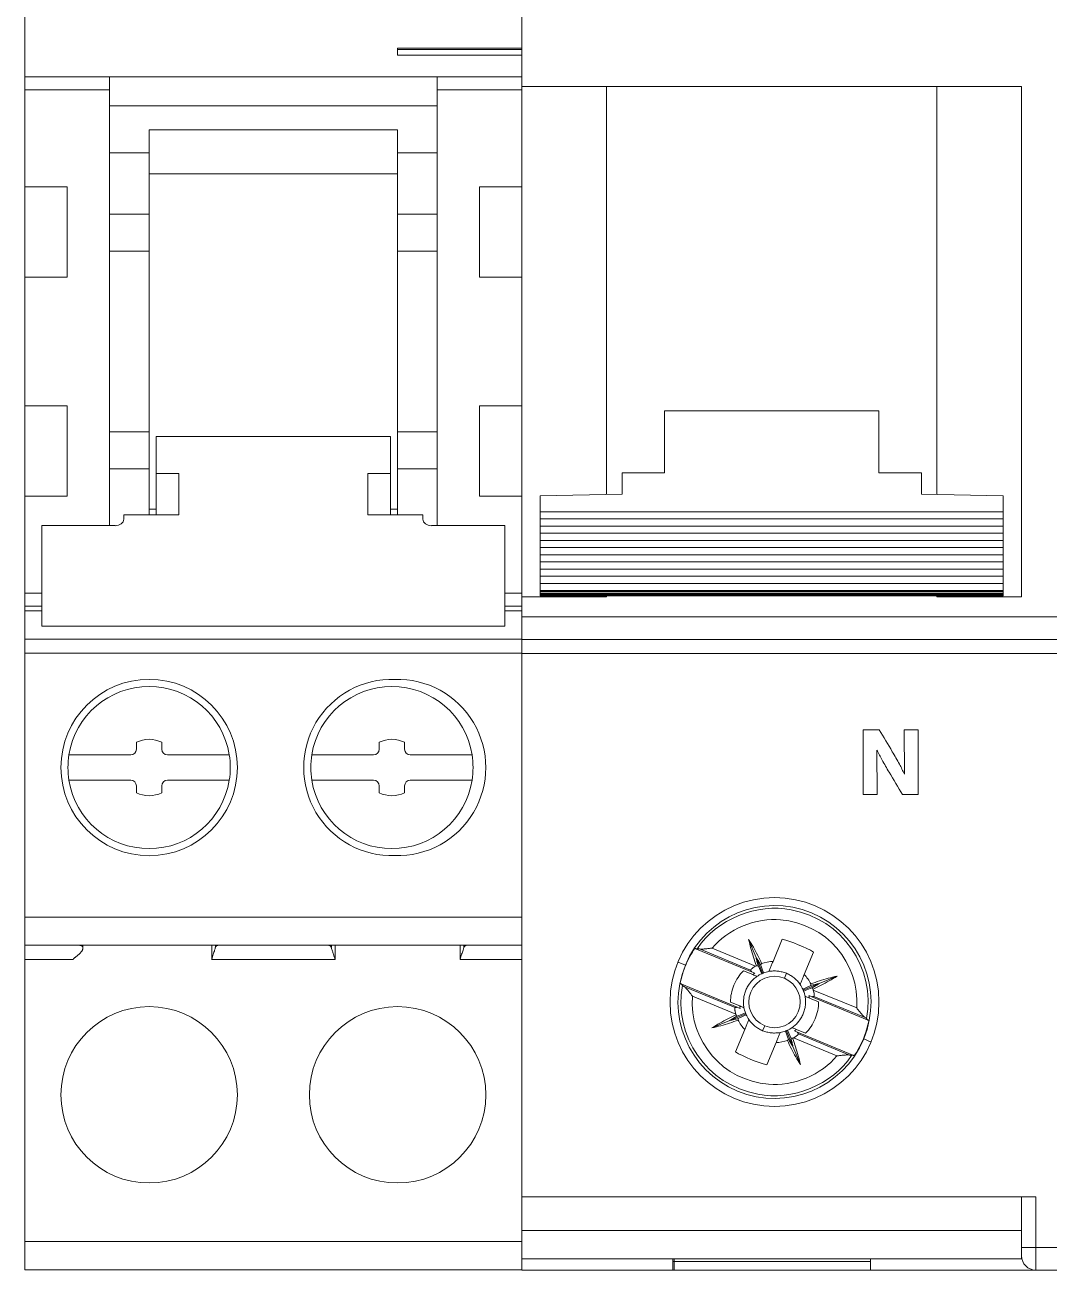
# Model space of a CAD drawing. Header units: millimetres. Extents: x 1359 to 3577, y 1333 to 3557.
# Drawn here: x 2268.15 to 2304.42, y 2722.53 to 2766.66 of the extents above; entities that cross this region are included whole.
import ezdxf

# ---------------------------------------------------------------- set-up
doc = ezdxf.new("R2010")
doc.units = ezdxf.units.MM
doc.layers.add('000-PI-Oprema', color=30, linetype='Continuous', lineweight=5)
doc.layers.add('002-PI-Kabelska kanalica', color=150, linetype='Continuous')

# ---------------------------------------------------------------- blocks, each defined once
blk = doc.blocks.new('5TE8112')
at = {"layer": '000-PI-Oprema', "color": 0, "linetype": 'ByBlock', "lineweight": 0}
for p, q in [((1289.453, 139.821), (1289.453, 115.654)), ((1307.053, 139.821), (1307.053, 116.671)), ((1302.653, 116.671), (1302.653, 116.421)), ((1307.053, 116.671), (1302.653, 116.671)), ((1302.653, 116.621), (1307.053, 116.621)), ((1307.053, 116.671), (1307.053, 116.621)), ((1307.053, 116.621), (1307.053, 116.421)), ((1302.653, 116.421), (1307.053, 116.421)), ((1307.053, 116.421), (1307.053, 115.654)), ((1289.453, 115.192), (1289.453, 115.654)), ((1289.453, 115.654), (1307.053, 115.654)), ((1307.053, 115.654), (1307.053, 115.192)), ((1289.453, 115.194), (1289.453, 111.749)), ((1292.453, 99.743), (1292.453, 115.194)), ((1304.053, 115.194), (1304.053, 99.743)), ((1307.053, 115.194), (1307.053, 111.749)), ((1293.853, 113.773), (1293.853, 112.95)), ((1302.653, 113.773), (1293.853, 113.773)), ((1302.653, 113.773), (1302.653, 112.95)), ((1293.853, 110.787), (1293.853, 112.952)), ((1302.653, 112.952), (1302.653, 110.787)), ((1302.653, 112.213), (1293.853, 112.213)), ((1289.453, 111.749), (1289.453, 108.549)), ((1289.453, 111.749), (1290.953, 111.749)), ((1290.953, 111.749), (1290.953, 108.549)), ((1305.553, 108.549), (1305.553, 111.749)), ((1305.553, 111.749), (1307.053, 111.749)), ((1307.053, 111.749), (1307.053, 108.549)), ((1292.453, 110.787), (1293.853, 110.787)), ((1293.853, 110.787), (1293.853, 109.477)), ((1302.653, 110.787), (1302.653, 109.477)), ((1302.653, 110.787), (1304.053, 110.787)), ((1293.853, 109.477), (1292.453, 109.477)), ((1293.853, 103.064), (1293.853, 109.477)), ((1304.053, 109.477), (1302.653, 109.477)), ((1302.653, 109.477), (1302.653, 103.064)), ((1290.953, 108.549), (1289.453, 108.549)), ((1289.453, 108.549), (1289.453, 103.992)), ((1307.053, 108.549), (1305.553, 108.549)), ((1307.053, 108.549), (1307.053, 103.992)), ((1289.453, 103.992), (1289.453, 100.792)), ((1290.953, 103.992), (1289.453, 103.992)), ((1290.953, 103.992), (1290.953, 100.792)), ((1305.553, 100.792), (1305.553, 103.992)), ((1305.553, 103.992), (1307.053, 103.992)), ((1307.053, 103.992), (1307.053, 100.792)), ((1292.453, 103.064), (1293.853, 103.064)), ((1293.853, 103.064), (1293.853, 101.754)), ((1294.103, 102.899), (1302.403, 102.899)), ((1294.103, 101.591), (1294.103, 102.899)), ((1302.403, 101.591), (1302.403, 102.899)), ((1302.653, 103.064), (1302.653, 101.754)), ((1302.653, 103.064), (1304.053, 103.064)), ((1293.853, 101.754), (1292.453, 101.754)), ((1293.853, 100.126), (1293.853, 101.754)), ((1294.103, 101.591), (1294.103, 100.126)), ((1294.103, 101.591), (1294.903, 101.591)), ((1294.903, 100.126), (1294.903, 101.591)), ((1301.603, 101.591), (1301.603, 100.126)), ((1302.403, 101.591), (1301.603, 101.591)), ((1302.403, 100.126), (1302.403, 101.591)), ((1302.653, 101.754), (1302.653, 100.126)), ((1304.053, 101.754), (1302.653, 101.754)), ((1290.953, 100.792), (1289.453, 100.792)), ((1289.453, 100.792), (1289.453, 97.348)), ((1307.053, 100.792), (1305.553, 100.792)), ((1307.053, 100.792), (1307.053, 97.348)), ((1293.853, 100.324), (1294.103, 100.324)), ((1302.403, 100.324), (1302.653, 100.324)), ((1290.053, 99.743), (1290.053, 98.976)), ((1290.053, 99.743), (1292.653, 99.743)), ((1292.953, 100.126), (1294.903, 100.126)), ((1292.953, 99.972), (1292.953, 100.126)), ((1301.603, 100.126), (1303.553, 100.126)), ((1303.553, 99.972), (1303.553, 100.126)), ((1303.853, 99.743), (1306.453, 99.743)), ((1306.453, 99.743), (1306.453, 98.976)), ((1290.053, 98.976), (1290.053, 98.784)), ((1306.453, 98.976), (1306.453, 98.784)), ((1290.053, 98.554), (1290.053, 98.784)), ((1290.053, 98.554), (1290.053, 98.361)), ((1306.453, 98.784), (1306.453, 98.554)), ((1306.453, 98.554), (1306.453, 98.361)), ((1290.053, 98.131), (1290.053, 98.361)), ((1290.053, 97.938), (1290.053, 98.131)), ((1306.453, 98.361), (1306.453, 98.131)), ((1306.453, 98.131), (1306.453, 97.938)), ((1290.053, 97.709), (1290.053, 97.938)), ((1290.053, 97.516), (1290.053, 97.709)), ((1306.453, 97.938), (1306.453, 97.709)), ((1306.453, 97.709), (1306.453, 97.516)), ((1289.453, 96.888), (1289.453, 97.349)), ((1290.053, 97.286), (1290.053, 97.516)), ((1290.053, 97.093), (1290.053, 97.286)), ((1290.053, 96.863), (1290.053, 97.093)), ((1306.453, 97.516), (1306.453, 97.286)), ((1306.453, 97.286), (1306.453, 97.093)), ((1306.453, 97.093), (1306.453, 96.863)), ((1307.053, 97.349), (1307.053, 96.888)), ((1290.053, 96.888), (1289.453, 96.888)), ((1289.453, 96.721), (1289.453, 96.888)), ((1289.453, 95.721), (1289.453, 96.721)), ((1290.053, 96.67), (1290.053, 96.863)), ((1290.053, 96.441), (1290.053, 96.67)), ((1306.453, 96.888), (1307.053, 96.888)), ((1306.453, 96.863), (1306.453, 96.67)), ((1306.453, 96.67), (1306.453, 96.441)), ((1307.053, 96.888), (1307.053, 96.721)), ((1307.053, 95.721), (1307.053, 96.721)), ((1290.053, 96.183), (1290.053, 96.441)), ((1306.453, 96.441), (1306.453, 96.183)), ((1290.053, 96.183), (1306.453, 96.183)), ((1289.453, 95.221), (1289.453, 95.721)), ((1289.453, 95.721), (1307.053, 95.721)), ((1307.053, 95.721), (1307.053, 95.221)), ((1289.453, 95.221), (1289.453, 85.871)), ((1289.453, 95.221), (1307.053, 95.221)), ((1307.053, 95.221), (1307.053, 85.871)), ((1293.403, 91.821), (1293.403, 92.064)), ((1294.303, 92.064), (1294.303, 91.821)), ((1302.003, 91.821), (1302.003, 92.064)), ((1302.903, 92.064), (1302.903, 91.821)), ((1291.015, 91.621), (1293.203, 91.621)), ((1294.503, 91.621), (1296.692, 91.621)), ((1299.615, 91.621), (1301.803, 91.621)), ((1303.103, 91.621), (1305.292, 91.621)), ((1293.203, 90.721), (1291.015, 90.721)), ((1293.403, 90.278), (1293.403, 90.521)), ((1294.303, 90.521), (1294.303, 90.278)), ((1296.692, 90.721), (1294.503, 90.721)), ((1301.803, 90.721), (1299.615, 90.721)), ((1302.003, 90.278), (1302.003, 90.521)), ((1302.903, 90.521), (1302.903, 90.278)), ((1305.292, 90.721), (1303.103, 90.721)), ((1289.453, 84.871), (1289.453, 85.871)), ((1307.053, 85.871), (1289.453, 85.871)), ((1307.053, 84.871), (1307.053, 85.871)), ((1289.453, 84.871), (1307.053, 84.871)), ((1289.453, 84.371), (1289.453, 84.871)), ((1291.51, 84.773), (1291.51, 84.871)), ((1307.053, 84.871), (1307.053, 84.371)), ((1289.453, 84.371), (1289.453, 74.371)), ((1291.167, 84.371), (1289.453, 84.371)), ((1291.167, 84.372), (1291.167, 84.371)), ((1296.065, 84.371), (1300.442, 84.371)), ((1304.865, 84.371), (1307.053, 84.371)), ((1307.053, 84.371), (1307.053, 74.371)), ((1307.053, 74.371), (1289.453, 74.371)), ((1289.453, 73.371), (1289.453, 74.371)), ((1307.053, 73.371), (1307.053, 74.371)), ((1289.453, 73.371), (1307.053, 73.371))]:
    blk.add_line(p, q, dxfattribs=at)
for centre in [(1293.853, 91.171), (1293.853, 79.571), (1302.653, 79.571)]:
    blk.add_circle(centre, 3.125, dxfattribs=at)
for centre, radius, start, end in [((1293.853, 91.171), 2.874, 9.0086, 170.9914), ((1302.453, 91.171), 3.125, 88.1662, 271.8338), ((1302.453, 91.171), 2.874, 9.0086, 170.9914), ((1302.653, 91.171), 3.125, 268.1662, 91.8338), ((1293.203, 91.821), 0.2, 270, 0), ((1293.853, 91.171), 1, 63.2563, 116.7437), ((1294.503, 91.821), 0.2, 180, 270), ((1301.803, 91.821), 0.2, 270, 0), ((1302.453, 91.171), 1, 63.2563, 116.7437), ((1303.103, 91.821), 0.2, 180, 270), ((1293.853, 91.171), 2.874, 170.9914, 189.0086), ((1293.853, 91.171), 2.874, 350.9914, 9.0086), ((1302.453, 91.171), 2.874, 170.9914, 189.0086), ((1302.453, 91.171), 2.874, 350.9914, 9.0086), ((1293.853, 91.171), 2.874, 189.0086, 350.9914), ((1293.203, 90.521), 0.2, 0, 90), ((1294.503, 90.521), 0.2, 90, 180), ((1302.453, 91.171), 2.874, 189.0086, 350.9914), ((1301.803, 90.521), 0.2, 0, 90), ((1303.103, 90.521), 0.2, 90, 180), ((1293.853, 91.171), 1, 243.2563, 296.7437), ((1302.453, 91.171), 1, 243.2563, 296.7437)]:
    blk.add_arc(centre, radius, start, end, dxfattribs=at)
for centre, start_param, end_param in [((1292.653, 99.972), 4.712389, 6.283185), ((1303.853, 99.972), 3.141593, 4.712389)]:
    blk.add_ellipse(centre, major_axis=(0.3, 0), ratio=0.766044, start_param=start_param, end_param=end_param, dxfattribs=at)
for points, degree in [([(1292.453, 115.654), (1291.453, 115.654), (1290.453, 115.654), (1289.453, 115.654)], 3), ([(1292.453, 115.654), (1292.453, 115.504), (1292.453, 115.253), (1292.453, 115.194)], 2), ([(1304.053, 115.194), (1304.053, 115.252), (1304.053, 115.503), (1304.053, 115.654)], 2), ([(1307.053, 115.654), (1306.053, 115.654), (1305.053, 115.654), (1304.053, 115.654)], 3), ([(1292.453, 115.194), (1291.453, 115.194), (1290.453, 115.194), (1289.453, 115.194)], 3), ([(1307.053, 115.194), (1306.053, 115.194), (1305.053, 115.194), (1304.053, 115.194)], 3), ([(1304.053, 114.622), (1300.187, 114.622), (1296.32, 114.622), (1292.453, 114.622)], 3), ([(1293.853, 112.952), (1293.387, 112.952), (1292.92, 112.952), (1292.453, 112.952)], 3), ([(1304.053, 112.952), (1303.587, 112.952), (1303.12, 112.952), (1302.653, 112.952)], 3), ([(1289.453, 97.348), (1289.653, 97.348), (1289.853, 97.348), (1290.053, 97.348)], 3), ([(1306.453, 97.348), (1306.653, 97.348), (1306.853, 97.348), (1307.053, 97.348)], 3), ([(1290.053, 96.721), (1289.853, 96.721), (1289.653, 96.721), (1289.453, 96.721)], 3), ([(1307.053, 96.721), (1306.853, 96.721), (1306.653, 96.721), (1306.453, 96.721)], 3), ([(1296.069, 84.871), (1296.069, 84.704), (1296.069, 84.537), (1296.069, 84.371)], 3), ([(1296.2, 84.871), (1296.2, 84.846), (1296.2, 84.822), (1296.2, 84.798)], 3), ([(1300.307, 84.798), (1300.307, 84.822), (1300.307, 84.847), (1300.307, 84.871)], 3), ([(1300.437, 84.371), (1300.437, 84.537), (1300.437, 84.704), (1300.437, 84.871)], 3), ([(1304.869, 84.871), (1304.869, 84.704), (1304.869, 84.537), (1304.869, 84.371)], 3), ([(1304.999, 84.871), (1304.999, 84.846), (1304.999, 84.822), (1304.999, 84.798)], 3)]:
    blk.add_open_spline(points, degree=degree, dxfattribs=at)
for points, knots in [([(1291.167, 84.372), (1291.167, 84.374), (1291.167, 84.377), (1291.169, 84.381), (1291.17, 84.384), (1291.173, 84.39), (1291.177, 84.394), (1291.184, 84.401), (1291.187, 84.404), (1291.195, 84.411), (1291.199, 84.414), (1291.211, 84.422), (1291.219, 84.428), (1291.235, 84.439), (1291.243, 84.445), (1291.266, 84.463), (1291.281, 84.476), (1291.311, 84.501), (1291.325, 84.514), (1291.354, 84.539), (1291.368, 84.552), (1291.396, 84.578), (1291.409, 84.592), (1291.434, 84.619), (1291.445, 84.632), (1291.461, 84.653), (1291.466, 84.66), (1291.475, 84.674), (1291.484, 84.688), (1291.491, 84.702), (1291.497, 84.716), (1291.5, 84.723), (1291.506, 84.743), (1291.509, 84.756), (1291.51, 84.774), (1291.51, 84.779), (1291.508, 84.791), (1291.507, 84.796), (1291.502, 84.811), (1291.497, 84.819), (1291.484, 84.835), (1291.477, 84.841), (1291.46, 84.852), (1291.452, 84.857), (1291.433, 84.864), (1291.423, 84.866), (1291.402, 84.87), (1291.392, 84.871), (1291.381, 84.871)], [0, 0, 0, 0, 0.007813, 0.007813, 0.015625, 0.015625, 0.03125, 0.03125, 0.046875, 0.046875, 0.0625, 0.0625, 0.09375, 0.09375, 0.125, 0.125, 0.1875, 0.1875, 0.25, 0.25, 0.3125, 0.3125, 0.375, 0.375, 0.4375, 0.4375, 0.46875, 0.46875, 0.5, 0.53125, 0.53125, 0.5625, 0.5625, 0.625, 0.625, 0.65625, 0.65625, 0.6875, 0.6875, 0.75, 0.75, 0.8125, 0.8125, 0.875, 0.875, 0.9375, 0.9375, 1, 1, 1, 1]), ([(1296.069, 84.371), (1296.086, 84.432), (1296.117, 84.549), (1296.18, 84.699), (1296.19, 84.766), (1296.195, 84.798)], [0, 0, 0, 0, 0.370717, 0.697171, 1, 1, 1, 1]), ([(1296.326, 84.871), (1296.297, 84.871), (1296.271, 84.866), (1296.245, 84.851), (1296.24, 84.848), (1296.23, 84.84), (1296.226, 84.836), (1296.213, 84.822), (1296.206, 84.811), (1296.2, 84.798)], [0, 0, 0, 0, 0.5, 0.5, 0.625, 0.625, 0.75, 0.75, 1, 1, 1, 1]), ([(1300.18, 84.871), (1300.21, 84.871), (1300.235, 84.866), (1300.262, 84.851), (1300.267, 84.848), (1300.277, 84.84), (1300.281, 84.836), (1300.294, 84.822), (1300.301, 84.811), (1300.307, 84.798)], [0, 0, 0, 0, 0.5, 0.5, 0.625, 0.625, 0.75, 0.75, 1, 1, 1, 1]), ([(1300.442, 84.371), (1300.44, 84.382), (1300.437, 84.404), (1300.416, 84.443), (1300.396, 84.517), (1300.362, 84.616), (1300.329, 84.722), (1300.313, 84.773), (1300.306, 84.798)], [0, 0, 0, 0, 0.06226, 0.125542, 0.251264, 0.501192, 0.751249, 1, 1, 1, 1]), ([(1304.869, 84.371), (1304.886, 84.432), (1304.917, 84.549), (1304.98, 84.699), (1304.99, 84.766), (1304.995, 84.798)], [0, 0, 0, 0, 0.370719, 0.697173, 1, 1, 1, 1]), ([(1305.126, 84.871), (1305.097, 84.871), (1305.071, 84.866), (1305.044, 84.851), (1305.039, 84.848), (1305.03, 84.84), (1305.025, 84.836), (1305.013, 84.822), (1305.006, 84.811), (1304.999, 84.798)], [0, 0, 0, 0, 0.5, 0.5, 0.625, 0.625, 0.75, 0.75, 1, 1, 1, 1])]:
    blk.add_open_spline(points, degree=3, knots=knots, dxfattribs=at)
blk.add_point((1289.453, 73.371), dxfattribs=at)
blk = doc.blocks.new('*U56')
at = {"layer": '000-PI-Oprema', "color": 0, "linetype": 'ByBlock', "lineweight": 0, "ltscale": 0.25}
for points in [[(0, 41.952), (0, 66.659)], [(0, 23.857), (0, 41.952)], [(3, 41.952), (0, 41.952)], [(17.703, 41.953), (2.999, 41.953)], [(3, 27.492), (3, 41.952)], [(14.702, 41.952), (14.702, 27.492)], [(17.702, 41.952), (17.702, 23.857)], [(5.051, 30.453), (5.051, 28.253)], [(12.651, 30.453), (5.051, 30.453)], [(12.651, 28.253), (12.651, 30.453)], [(3.551, 28.253), (5.051, 28.253)], [(3.551, 27.504), (3.551, 28.253)], [(12.651, 28.253), (14.152, 28.253)], [(14.152, 27.504), (14.152, 28.253)], [(3.551, 27.504), (0.65, 27.436)], [(0.65, 26.879), (0.65, 27.436)], [(17.052, 27.436), (14.152, 27.504)], [(17.052, 26.879), (17.052, 27.436)], [(17.052, 26.879), (0.65, 26.879)], [(0.65, 26.624), (0.65, 26.879)], [(0.65, 26.624), (17.052, 26.624)], [(0.65, 26.624), (0.65, 26.37)], [(17.052, 26.624), (17.052, 26.879)], [(17.052, 26.624), (17.052, 26.37)], [(0.65, 26.37), (17.052, 26.37)], [(0.65, 26.116), (0.65, 26.37)], [(0.65, 26.116), (17.052, 26.116)], [(0.65, 26.116), (0.65, 25.861)], [(17.052, 26.116), (17.052, 26.37)], [(17.052, 26.116), (17.052, 25.861)], [(0.65, 25.861), (17.052, 25.861)], [(0.65, 25.607), (0.65, 25.861)], [(0.65, 25.607), (17.052, 25.607)], [(0.65, 25.607), (0.65, 25.352)], [(17.052, 25.607), (17.052, 25.861)], [(17.052, 25.607), (17.052, 25.352)], [(0.65, 25.352), (17.052, 25.352)], [(0.65, 25.098), (0.65, 25.352)], [(17.052, 25.098), (17.052, 25.352)], [(0.65, 25.098), (17.052, 25.098)], [(0.65, 25.098), (0.65, 24.843)], [(0.65, 24.843), (17.052, 24.843)], [(0.65, 24.589), (0.65, 24.843)], [(17.052, 25.098), (17.052, 24.843)], [(17.052, 24.589), (17.052, 24.843)], [(0.65, 24.589), (17.052, 24.589)], [(0.65, 24.589), (0.65, 24.335)], [(0.65, 24.335), (17.052, 24.335)], [(0.65, 24.081), (0.65, 24.335)], [(17.052, 24.589), (17.052, 24.335)], [(17.052, 24.081), (17.052, 24.335)], [(0, 23.153), (0, 23.857)], [(0, 23.857), (3, 23.857)], [(17.052, 24.081), (0.65, 24.081)], [(0.65, 24.051), (0.65, 24.081)], [(0.65, 24.051), (17.052, 24.051)], [(0.65, 24.051), (0.65, 23.993)], [(0.65, 23.993), (17.052, 23.993)], [(0.65, 23.993), (0.65, 23.974)], [(0.65, 23.974), (17.052, 23.974)], [(0.65, 23.974), (0.65, 23.954)], [(0.65, 23.954), (17.052, 23.954)], [(0.65, 23.954), (0.65, 23.935)], [(0.65, 23.935), (17.052, 23.935)], [(0.65, 23.935), (0.65, 23.916)], [(0.65, 23.916), (17.052, 23.916)], [(0.65, 23.916), (0.65, 23.897)], [(0.65, 23.897), (17.052, 23.897)], [(3, 23.857), (3, 23.897)], [(14.702, 23.897), (14.702, 23.857)], [(14.702, 23.857), (17.702, 23.857)], [(17.052, 24.051), (17.052, 24.081)], [(17.052, 24.051), (17.052, 23.993)], [(17.052, 23.993), (17.052, 23.974)], [(17.052, 23.974), (17.052, 23.954)], [(17.052, 23.954), (17.052, 23.935)], [(17.052, 23.935), (17.052, 23.916)], [(17.052, 23.916), (17.052, 23.897)], [(0, 23.153), (35.405, 23.153)], [(0, 22.353), (0, 23.153)], [(0, 21.853), (0, 22.353)], [(35.405, 22.353), (0, 22.353)], [(35.405, 21.853), (0, 21.853)], [(0, 2.6), (0, 21.853)], [(12.09, 19.153), (12.661, 19.153)], [(12.09, 16.852), (12.09, 19.153)], [(13.554, 17.576), (13.546, 19.153)], [(13.546, 19.153), (14.044, 19.153)], [(14.044, 19.153), (14.044, 16.852)], [(12.579, 18.433), (12.588, 16.852)], [(12.588, 16.852), (12.09, 16.852)], [(12.09, 16.852), (12.588, 16.852)], [(14.044, 16.852), (13.483, 16.852)], [(13.483, 16.852), (14.044, 16.852)], [(8.033, 11.72), (8.297, 11.082)], [(9.226, 11.731), (8.897, 10.937)], [(6.183, 11.38), (8.141, 10.568)], [(8.105, 10.632), (6.296, 11.382)], [(6.746, 11.412), (8.283, 10.774)], [(8.297, 11.082), (8.53, 10.518)], [(10.334, 11.27), (10.006, 10.478)], [(5.793, 10.811), (5.533, 10.919)], [(5.793, 10.811), (5.804, 10.807)], [(8.178, 10.472), (7.851, 10.607)], [(8.496, 10.503), (8.366, 10.79)], [(8.454, 10.827), (8.565, 10.532)], [(9.372, 10.518), (9.3, 10.344)], [(9.967, 9.922), (10.532, 10.155)], [(10.532, 10.155), (11.169, 10.419)], [(5.666, 10.133), (7.624, 9.321)], [(7.553, 9.301), (5.744, 10.051)], [(6.041, 9.712), (7.578, 9.075)], [(9.953, 9.956), (10.24, 10.086)], [(10.276, 9.998), (9.981, 9.887)], [(10.324, 9.927), (11.861, 9.29)], [(7.391, 9.499), (7.718, 9.363)], [(10.511, 9.504), (10.184, 9.639)], [(10.278, 9.682), (12.236, 8.87)], [(12.158, 8.952), (10.348, 9.701)], [(6.733, 8.584), (7.37, 8.847)], [(7.37, 8.847), (7.934, 9.081)], [(7.626, 9.005), (7.921, 9.115)], [(7.949, 9.047), (7.663, 8.917)], [(7.896, 8.525), (7.568, 7.732)], [(8.529, 8.485), (8.602, 8.659)], [(9.448, 8.177), (9.337, 8.471)], [(9.371, 8.485), (9.605, 7.92)], [(9.406, 8.5), (9.536, 8.213)], [(9.724, 8.531), (10.051, 8.396)], [(9.761, 8.435), (11.719, 7.623)], [(9.005, 8.065), (8.676, 7.273)], [(9.619, 8.229), (11.157, 7.591)], [(11.606, 7.621), (9.796, 8.371)], [(12.109, 8.192), (12.098, 8.197)], [(12.109, 8.192), (12.369, 8.084)], [(9.605, 7.92), (9.869, 7.284)], [(0, 2.6), (18.202, 2.6)], [(17.702, 2.6), (0, 2.6)], [(0, 2.6), (0, 1.4)], [(17.702, 2.6), (17.702, 1.4)], [(18.202, 2.6), (18.202, 0.8)], [(0, 1.4), (17.702, 1.4)], [(0, 0.4), (0, 1.4)], [(17.702, 1.4), (17.702, 0.4)], [(17.702, 0.8), (18.202, 0.8)], [(18.202, 0.8), (35.405, 0.8)], [(18.202, 0.8), (18.202, 0)], [(17.702, 0.4), (0, 0.4)], [(0, 0), (0, 0.4)], [(5.351, 0), (0, 0)], [(5.35, 0.3), (5.401, 0.3)], [(5.401, 0), (5.35, 0)], [(5.351, 0.4), (5.351, 0)], [(5.401, 0.4), (5.401, 0.3)], [(5.401, 0), (5.401, 0.3)], [(5.401, 0.3), (12.351, 0.3)], [(12.351, 0), (5.401, 0)], [(12.351, 0), (12.351, 0.4)], [(18.202, 0), (12.351, 0)], [(35.405, 0), (18.202, 0)]]:
    blk.add_lwpolyline(points, dxfattribs=at)
for points, knots in [([(12.661, 19.153), (12.816, 18.893), (12.97, 18.633), (13.123, 18.373), (13.21, 18.227), (13.295, 18.08), (13.375, 17.93), (13.437, 17.814), (13.495, 17.695), (13.554, 17.576)], [0, 0, 0, 0, 1, 1, 1, 2, 2, 2, 3, 3, 3, 3]), ([(13.483, 16.852), (13.324, 17.117), (13.166, 17.382), (13.009, 17.647), (12.925, 17.789), (12.841, 17.932), (12.763, 18.076), (12.699, 18.194), (12.639, 18.314), (12.579, 18.433)], [0, 0, 0, 0, 1, 1, 1, 2, 2, 2, 3, 3, 3, 3]), ([(12.579, 18.433), (12.639, 18.314), (12.699, 18.194), (12.763, 18.076), (12.841, 17.932), (12.925, 17.789), (13.009, 17.647), (13.166, 17.382), (13.324, 17.117), (13.483, 16.852)], [0, 0, 0, 0, 1, 1, 1, 2, 2, 2, 3, 3, 3, 3]), ([(12.109, 8.192), (12.832, 9.936), (12.004, 11.936), (10.26, 12.659), (8.516, 13.382), (6.516, 12.555), (5.793, 10.811)], [0, 0, 0, 0, 1, 1, 1, 2, 2, 2, 2]), ([(12.651, 9.502), (12.651, 11.545), (10.995, 13.202), (8.951, 13.202), (6.907, 13.202), (5.25, 11.545), (5.25, 9.502), (5.25, 7.458), (6.907, 5.801), (8.951, 5.801), (10.995, 5.801), (12.651, 7.458), (12.651, 9.502), (12.651, 9.502), (12.651, 9.502), (12.651, 9.502)], [0, 0, 0, 0, 1, 1, 1, 2, 2, 2, 3, 3, 3, 4, 4, 4, 5, 5, 5, 5]), ([(6.227, 11.394), (6.878, 12.422), (8.354, 13.033), (9.542, 12.765), (11.344, 12.438), (12.54, 10.713), (12.214, 8.911)], [0, 0, 0, 0, 1, 1, 1, 2, 2, 2, 2]), ([(6.746, 11.412), (7.253, 12.068), (8.339, 12.517), (9.162, 12.411), (10.769, 12.295), (11.978, 10.898), (11.861, 9.29)], [0, 0, 0, 0, 1, 1, 1, 2, 2, 2, 2]), ([(8.31, 10.788), (8.273, 10.889), (8.237, 10.99), (8.204, 11.093), (8.171, 11.195), (8.14, 11.299), (8.112, 11.403), (8.083, 11.508), (8.057, 11.613), (8.033, 11.72)], [0, 0, 0, 0, 1, 1, 1, 2, 2, 2, 3, 3, 3, 3]), ([(8.033, 11.72), (8.092, 11.627), (8.148, 11.534), (8.201, 11.44), (8.254, 11.346), (8.306, 11.251), (8.355, 11.155), (8.404, 11.059), (8.451, 10.962), (8.495, 10.864)], [0, 0, 0, 0, 1, 1, 1, 2, 2, 2, 3, 3, 3, 3]), ([(6.183, 11.38), (6.176, 11.383), (6.17, 11.385), (6.164, 11.388), (6.157, 11.391), (6.151, 11.394), (6.144, 11.396), (6.138, 11.398), (6.132, 11.401), (6.125, 11.404)], [0, 0, 0, 0, 1, 1, 1, 2, 2, 2, 3, 3, 3, 3]), ([(6.227, 11.394), (6.22, 11.391), (6.213, 11.389), (6.205, 11.387), (6.198, 11.385), (6.19, 11.383), (6.183, 11.38)], [0, 0, 0, 0, 1, 1, 1, 2, 2, 2, 2]), ([(6.227, 11.394), (6.232, 11.394), (6.24, 11.394), (6.251, 11.392), (6.257, 11.392), (6.264, 11.39), (6.271, 11.388), (6.279, 11.387), (6.287, 11.385), (6.296, 11.382)], [0, 0, 0, 0, 1, 1, 1, 2, 2, 2, 3, 3, 3, 3]), ([(6.296, 11.382), (6.307, 11.379), (6.319, 11.378), (6.333, 11.376), (6.347, 11.376), (6.363, 11.376), (6.38, 11.376), (6.396, 11.376), (6.414, 11.377), (6.432, 11.378), (6.451, 11.38), (6.471, 11.381), (6.491, 11.383), (6.511, 11.385), (6.532, 11.387), (6.553, 11.389), (6.574, 11.392), (6.595, 11.394), (6.617, 11.397), (6.638, 11.399), (6.66, 11.402), (6.681, 11.405), (6.703, 11.407), (6.724, 11.409), (6.746, 11.412)], [0, 0, 0, 0, 1, 1, 1, 2, 2, 2, 3, 3, 3, 4, 4, 4, 5, 5, 5, 6, 6, 6, 7, 7, 7, 8, 8, 8, 8]), ([(8.297, 11.082), (8.307, 11.033), (8.318, 10.984), (8.329, 10.935), (8.341, 10.887), (8.353, 10.838), (8.366, 10.79)], [0, 0, 0, 0, 1, 1, 1, 2, 2, 2, 2]), ([(8.297, 11.082), (8.325, 11.04), (8.352, 10.998), (8.378, 10.955), (8.404, 10.913), (8.429, 10.87), (8.454, 10.827)], [0, 0, 0, 0, 1, 1, 1, 2, 2, 2, 2]), ([(5.793, 10.811), (5.07, 9.067), (5.897, 7.067), (7.642, 6.344), (9.385, 5.62), (11.385, 6.448), (12.109, 8.192)], [0, 0, 0, 0, 1, 1, 1, 2, 2, 2, 2]), ([(7.851, 10.607), (7.708, 10.465), (7.591, 10.289), (7.511, 10.098), (7.432, 9.907), (7.391, 9.7), (7.391, 9.499)], [0, 0, 0, 0, 1, 1, 1, 2, 2, 2, 2]), ([(8.283, 10.774), (8.259, 10.761), (8.236, 10.748), (8.214, 10.734), (8.203, 10.727), (8.192, 10.719), (8.182, 10.712), (8.172, 10.705), (8.163, 10.698), (8.155, 10.69), (8.15, 10.687), (8.146, 10.683), (8.142, 10.68), (8.139, 10.676), (8.135, 10.674), (8.132, 10.67), (8.128, 10.667), (8.126, 10.664), (8.123, 10.661), (8.12, 10.658), (8.117, 10.656), (8.115, 10.653), (8.111, 10.647), (8.108, 10.643), (8.106, 10.64), (8.105, 10.636), (8.104, 10.634), (8.105, 10.632)], [0, 0, 0, 0, 1, 1, 1, 2, 2, 2, 3, 3, 3, 4, 4, 4, 5, 5, 5, 6, 6, 6, 7, 7, 7, 8, 8, 8, 9, 9, 9, 9]), ([(8.105, 10.632), (8.111, 10.621), (8.117, 10.61), (8.124, 10.6), (8.129, 10.589), (8.135, 10.579), (8.141, 10.568)], [0, 0, 0, 0, 1, 1, 1, 2, 2, 2, 2]), ([(8.366, 10.79), (8.362, 10.789), (8.357, 10.788), (8.354, 10.787), (8.35, 10.787), (8.346, 10.786), (8.343, 10.786), (8.34, 10.785), (8.337, 10.785), (8.334, 10.785), (8.331, 10.785), (8.328, 10.785), (8.325, 10.785), (8.323, 10.786), (8.32, 10.786), (8.318, 10.787), (8.315, 10.787), (8.313, 10.787), (8.31, 10.788)], [0, 0, 0, 0, 1, 1, 1, 2, 2, 2, 3, 3, 3, 4, 4, 4, 5, 5, 5, 6, 6, 6, 6]), ([(8.495, 10.864), (8.494, 10.862), (8.493, 10.86), (8.491, 10.858), (8.489, 10.856), (8.488, 10.854), (8.486, 10.852), (8.485, 10.85), (8.483, 10.848), (8.48, 10.846), (8.478, 10.844), (8.476, 10.842), (8.474, 10.84), (8.471, 10.838), (8.468, 10.836), (8.465, 10.833), (8.462, 10.831), (8.458, 10.829), (8.454, 10.827)], [0, 0, 0, 0, 1, 1, 1, 2, 2, 2, 3, 3, 3, 4, 4, 4, 5, 5, 5, 6, 6, 6, 6]), ([(8.897, 10.937), (8.88, 10.898), (8.864, 10.857), (8.847, 10.818), (8.83, 10.778), (8.814, 10.738), (8.798, 10.699), (8.782, 10.661), (8.766, 10.621), (8.75, 10.583)], [0, 0, 0, 0, 1, 1, 1, 2, 2, 2, 3, 3, 3, 3]), ([(9.372, 10.518), (9.323, 10.538), (9.273, 10.554), (9.222, 10.567), (9.171, 10.58), (9.119, 10.59), (9.067, 10.595), (9.041, 10.598), (9.014, 10.6), (8.987, 10.601), (8.961, 10.601), (8.934, 10.601), (8.908, 10.601), (8.855, 10.598), (8.802, 10.593), (8.75, 10.583)], [0, 0, 0, 0, 1, 1, 1, 2, 2, 2, 3, 3, 3, 4, 4, 4, 5, 5, 5, 5]), ([(5.608, 10.157), (5.614, 10.154), (5.621, 10.151), (5.627, 10.149), (5.633, 10.146), (5.64, 10.144), (5.647, 10.141), (5.653, 10.138), (5.659, 10.135), (5.666, 10.133)], [0, 0, 0, 0, 1, 1, 1, 2, 2, 2, 3, 3, 3, 3]), ([(8.329, 10.409), (8.285, 10.379), (8.244, 10.346), (8.206, 10.31), (8.167, 10.274), (8.131, 10.236), (8.097, 10.195), (8.089, 10.184), (8.081, 10.174), (8.073, 10.163), (8.065, 10.153), (8.057, 10.142), (8.049, 10.131), (8.034, 10.109), (8.019, 10.087), (8.006, 10.065), (7.979, 10.019), (7.955, 9.972), (7.935, 9.924), (7.925, 9.899), (7.916, 9.874), (7.907, 9.85), (7.899, 9.824), (7.892, 9.799), (7.885, 9.773), (7.872, 9.721), (7.863, 9.67), (7.858, 9.617), (7.852, 9.565), (7.85, 9.512), (7.852, 9.459), (7.854, 9.406), (7.86, 9.353), (7.869, 9.3)], [0, 0, 0, 0, 1, 1, 1, 2, 2, 2, 3, 3, 3, 4, 4, 4, 5, 5, 5, 6, 6, 6, 7, 7, 7, 8, 8, 8, 9, 9, 9, 10, 10, 10, 11, 11, 11, 11]), ([(8.602, 8.659), (8.136, 8.852), (7.915, 9.385), (8.108, 9.851), (8.301, 10.316), (8.835, 10.536), (9.3, 10.344)], [0, 0, 0, 0, 1, 1, 1, 2, 2, 2, 2]), ([(8.248, 10.523), (8.23, 10.531), (8.212, 10.539), (8.195, 10.545), (8.177, 10.553), (8.159, 10.561), (8.141, 10.568)], [0, 0, 0, 0, 1, 1, 1, 2, 2, 2, 2]), ([(8.329, 10.409), (8.304, 10.419), (8.279, 10.43), (8.254, 10.44), (8.229, 10.45), (8.203, 10.461), (8.178, 10.472)], [0, 0, 0, 0, 1, 1, 1, 2, 2, 2, 2]), ([(9.3, 10.344), (9.765, 10.151), (9.987, 9.617), (9.793, 9.152), (9.6, 8.686), (9.067, 8.466), (8.602, 8.659)], [0, 0, 0, 0, 1, 1, 1, 2, 2, 2, 2]), ([(9.858, 10.123), (9.828, 10.167), (9.795, 10.209), (9.76, 10.247), (9.724, 10.286), (9.686, 10.322), (9.645, 10.355), (9.624, 10.372), (9.603, 10.388), (9.581, 10.403), (9.559, 10.418), (9.537, 10.432), (9.514, 10.446), (9.469, 10.473), (9.422, 10.497), (9.372, 10.518)], [0, 0, 0, 0, 1, 1, 1, 2, 2, 2, 3, 3, 3, 4, 4, 4, 5, 5, 5, 5]), ([(9.858, 10.123), (9.874, 10.162), (9.891, 10.2), (9.907, 10.24), (9.923, 10.278), (9.939, 10.317), (9.956, 10.357), (9.972, 10.397), (9.989, 10.437), (10.006, 10.478)], [0, 0, 0, 0, 1, 1, 1, 2, 2, 2, 3, 3, 3, 3]), ([(10.238, 10.142), (10.338, 10.18), (10.44, 10.215), (10.542, 10.248), (10.645, 10.282), (10.749, 10.312), (10.853, 10.341), (10.957, 10.369), (11.063, 10.395), (11.169, 10.419)], [0, 0, 0, 0, 1, 1, 1, 2, 2, 2, 3, 3, 3, 3]), ([(10.532, 10.155), (10.483, 10.145), (10.434, 10.135), (10.385, 10.123), (10.336, 10.111), (10.288, 10.099), (10.24, 10.086)], [0, 0, 0, 0, 1, 1, 1, 2, 2, 2, 2]), ([(10.532, 10.155), (10.49, 10.128), (10.448, 10.101), (10.405, 10.074), (10.362, 10.048), (10.319, 10.022), (10.276, 9.998)], [0, 0, 0, 0, 1, 1, 1, 2, 2, 2, 2]), ([(11.169, 10.419), (11.077, 10.361), (10.984, 10.305), (10.89, 10.251), (10.796, 10.197), (10.701, 10.147), (10.605, 10.098), (10.509, 10.048), (10.412, 10.002), (10.314, 9.957)], [0, 0, 0, 0, 1, 1, 1, 2, 2, 2, 3, 3, 3, 3]), ([(11.674, 7.61), (11.024, 6.58), (9.548, 5.97), (8.361, 6.238), (6.558, 6.564), (5.362, 8.29), (5.688, 10.092)], [0, 0, 0, 0, 1, 1, 1, 2, 2, 2, 2]), ([(5.666, 10.133), (5.669, 10.126), (5.673, 10.119), (5.677, 10.112), (5.68, 10.106), (5.684, 10.099), (5.688, 10.092)], [0, 0, 0, 0, 1, 1, 1, 2, 2, 2, 2]), ([(5.744, 10.051), (5.728, 10.06), (5.715, 10.069), (5.706, 10.076), (5.701, 10.079), (5.697, 10.082), (5.694, 10.084), (5.691, 10.087), (5.689, 10.09), (5.688, 10.092)], [0, 0, 0, 0, 1, 1, 1, 2, 2, 2, 3, 3, 3, 3]), ([(6.041, 9.712), (6.038, 9.717), (6.034, 9.721), (6.031, 9.725), (6.028, 9.729), (6.025, 9.733), (6.021, 9.737), (6.015, 9.745), (6.008, 9.754), (6.002, 9.762), (5.989, 9.778), (5.976, 9.794), (5.963, 9.81), (5.937, 9.843), (5.912, 9.874), (5.887, 9.905), (5.88, 9.913), (5.874, 9.921), (5.868, 9.928), (5.861, 9.936), (5.855, 9.943), (5.849, 9.951), (5.837, 9.965), (5.825, 9.978), (5.813, 9.991), (5.801, 10.005), (5.788, 10.016), (5.777, 10.027), (5.772, 10.031), (5.766, 10.036), (5.761, 10.04), (5.755, 10.045), (5.75, 10.048), (5.744, 10.051)], [0, 0, 0, 0, 1, 1, 1, 2, 2, 2, 3, 3, 3, 4, 4, 4, 5, 5, 5, 6, 6, 6, 7, 7, 7, 8, 8, 8, 9, 9, 9, 10, 10, 10, 11, 11, 11, 11]), ([(11.157, 7.591), (10.648, 6.934), (9.563, 6.486), (8.74, 6.591), (7.133, 6.708), (5.924, 8.106), (6.041, 9.712)], [0, 0, 0, 0, 1, 1, 1, 2, 2, 2, 2]), ([(10.278, 9.682), (10.26, 9.69), (10.242, 9.697), (10.224, 9.704), (10.206, 9.712), (10.189, 9.719), (10.171, 9.726)], [0, 0, 0, 0, 1, 1, 1, 2, 2, 2, 2]), ([(10.24, 10.086), (10.238, 10.091), (10.237, 10.095), (10.237, 10.099), (10.236, 10.102), (10.235, 10.106), (10.235, 10.109), (10.235, 10.113), (10.235, 10.115), (10.235, 10.118), (10.235, 10.122), (10.235, 10.124), (10.235, 10.127), (10.235, 10.129), (10.236, 10.132), (10.236, 10.135), (10.237, 10.137), (10.237, 10.14), (10.238, 10.142)], [0, 0, 0, 0, 1, 1, 1, 2, 2, 2, 3, 3, 3, 4, 4, 4, 5, 5, 5, 6, 6, 6, 6]), ([(10.314, 9.957), (10.312, 9.958), (10.31, 9.96), (10.308, 9.961), (10.306, 9.963), (10.304, 9.965), (10.302, 9.966), (10.299, 9.968), (10.297, 9.969), (10.295, 9.971), (10.293, 9.974), (10.291, 9.976), (10.289, 9.978), (10.287, 9.981), (10.285, 9.984), (10.283, 9.987), (10.281, 9.99), (10.278, 9.994), (10.276, 9.998)], [0, 0, 0, 0, 1, 1, 1, 2, 2, 2, 3, 3, 3, 4, 4, 4, 5, 5, 5, 6, 6, 6, 6]), ([(10.348, 9.701), (10.35, 9.702), (10.352, 9.704), (10.353, 9.708), (10.354, 9.71), (10.355, 9.712), (10.355, 9.714), (10.355, 9.717), (10.356, 9.72), (10.356, 9.723), (10.357, 9.727), (10.357, 9.73), (10.357, 9.734), (10.357, 9.739), (10.357, 9.743), (10.357, 9.748), (10.357, 9.757), (10.356, 9.767), (10.355, 9.777), (10.355, 9.783), (10.354, 9.789), (10.353, 9.794), (10.353, 9.801), (10.352, 9.806), (10.351, 9.812), (10.35, 9.819), (10.349, 9.825), (10.348, 9.831), (10.347, 9.837), (10.345, 9.843), (10.344, 9.85), (10.339, 9.876), (10.332, 9.902), (10.324, 9.927)], [0, 0, 0, 0, 1, 1, 1, 2, 2, 2, 3, 3, 3, 4, 4, 4, 5, 5, 5, 6, 6, 6, 7, 7, 7, 8, 8, 8, 9, 9, 9, 10, 10, 10, 11, 11, 11, 11]), ([(7.553, 9.301), (7.552, 9.3), (7.55, 9.298), (7.549, 9.295), (7.548, 9.293), (7.548, 9.291), (7.547, 9.288), (7.546, 9.285), (7.546, 9.282), (7.546, 9.279), (7.545, 9.276), (7.545, 9.272), (7.545, 9.268), (7.545, 9.265), (7.545, 9.26), (7.545, 9.256), (7.545, 9.246), (7.546, 9.236), (7.547, 9.225), (7.547, 9.22), (7.548, 9.214), (7.549, 9.208), (7.549, 9.203), (7.55, 9.196), (7.551, 9.19), (7.552, 9.184), (7.553, 9.178), (7.554, 9.172), (7.555, 9.165), (7.556, 9.159), (7.558, 9.153), (7.563, 9.127), (7.57, 9.101), (7.578, 9.075)], [0, 0, 0, 0, 1, 1, 1, 2, 2, 2, 3, 3, 3, 4, 4, 4, 5, 5, 5, 6, 6, 6, 7, 7, 7, 8, 8, 8, 9, 9, 9, 10, 10, 10, 11, 11, 11, 11]), ([(7.624, 9.321), (7.612, 9.318), (7.601, 9.314), (7.589, 9.311), (7.577, 9.308), (7.565, 9.305), (7.553, 9.301)], [0, 0, 0, 0, 1, 1, 1, 2, 2, 2, 2]), ([(7.624, 9.321), (7.642, 9.313), (7.66, 9.306), (7.678, 9.298), (7.695, 9.291), (7.713, 9.284), (7.731, 9.276)], [0, 0, 0, 0, 1, 1, 1, 2, 2, 2, 2]), ([(7.718, 9.363), (7.744, 9.353), (7.769, 9.342), (7.794, 9.331), (7.819, 9.321), (7.844, 9.311), (7.869, 9.3)], [0, 0, 0, 0, 1, 1, 1, 2, 2, 2, 2]), ([(9.573, 8.594), (9.617, 8.624), (9.658, 8.657), (9.697, 8.693), (9.735, 8.728), (9.771, 8.767), (9.805, 8.808), (9.813, 8.818), (9.821, 8.829), (9.829, 8.839), (9.837, 8.85), (9.845, 8.861), (9.853, 8.872), (9.868, 8.893), (9.882, 8.916), (9.896, 8.938), (9.923, 8.983), (9.947, 9.03), (9.967, 9.079), (9.977, 9.103), (9.986, 9.128), (9.995, 9.153), (10.003, 9.178), (10.01, 9.204), (10.017, 9.23), (10.03, 9.281), (10.039, 9.333), (10.045, 9.385), (10.05, 9.438), (10.052, 9.491), (10.05, 9.544), (10.048, 9.597), (10.042, 9.65), (10.033, 9.703)], [0, 0, 0, 0, 1, 1, 1, 2, 2, 2, 3, 3, 3, 4, 4, 4, 5, 5, 5, 6, 6, 6, 7, 7, 7, 8, 8, 8, 9, 9, 9, 10, 10, 10, 11, 11, 11, 11]), ([(10.184, 9.639), (10.158, 9.65), (10.133, 9.661), (10.108, 9.671), (10.083, 9.681), (10.058, 9.692), (10.033, 9.703)], [0, 0, 0, 0, 1, 1, 1, 2, 2, 2, 2]), ([(10.051, 8.396), (10.194, 8.538), (10.311, 8.713), (10.39, 8.904), (10.47, 9.096), (10.511, 9.302), (10.511, 9.504)], [0, 0, 0, 0, 1, 1, 1, 2, 2, 2, 2]), ([(10.278, 9.682), (10.289, 9.686), (10.302, 9.688), (10.313, 9.692), (10.325, 9.695), (10.337, 9.699), (10.348, 9.701)], [0, 0, 0, 0, 1, 1, 1, 2, 2, 2, 2]), ([(11.861, 9.29), (11.874, 9.274), (11.888, 9.257), (11.901, 9.24), (11.915, 9.223), (11.928, 9.206), (11.941, 9.189), (11.954, 9.172), (11.968, 9.156), (11.981, 9.139), (11.994, 9.123), (12.008, 9.107), (12.02, 9.091), (12.033, 9.076), (12.046, 9.061), (12.058, 9.046), (12.07, 9.032), (12.082, 9.019), (12.094, 9.006), (12.105, 8.994), (12.117, 8.983), (12.127, 8.974), (12.138, 8.965), (12.148, 8.957), (12.158, 8.952)], [0, 0, 0, 0, 1, 1, 1, 2, 2, 2, 3, 3, 3, 4, 4, 4, 5, 5, 5, 6, 6, 6, 7, 7, 7, 8, 8, 8, 8]), ([(6.733, 8.584), (6.825, 8.642), (6.918, 8.697), (7.012, 8.751), (7.106, 8.805), (7.201, 8.857), (7.297, 8.906), (7.393, 8.954), (7.49, 9.001), (7.587, 9.045)], [0, 0, 0, 0, 1, 1, 1, 2, 2, 2, 3, 3, 3, 3]), ([(7.664, 8.861), (7.564, 8.823), (7.462, 8.788), (7.359, 8.755), (7.257, 8.722), (7.153, 8.691), (7.049, 8.662), (6.945, 8.633), (6.839, 8.607), (6.733, 8.584)], [0, 0, 0, 0, 1, 1, 1, 2, 2, 2, 3, 3, 3, 3]), ([(7.37, 8.847), (7.412, 8.875), (7.455, 8.902), (7.497, 8.928), (7.54, 8.954), (7.583, 8.98), (7.626, 9.005)], [0, 0, 0, 0, 1, 1, 1, 2, 2, 2, 2]), ([(7.37, 8.847), (7.419, 8.857), (7.468, 8.868), (7.517, 8.879), (7.566, 8.891), (7.614, 8.904), (7.663, 8.917)], [0, 0, 0, 0, 1, 1, 1, 2, 2, 2, 2]), ([(7.587, 9.045), (7.59, 9.044), (7.592, 9.043), (7.594, 9.041), (7.596, 9.04), (7.598, 9.039), (7.6, 9.036), (7.602, 9.035), (7.604, 9.033), (7.606, 9.031), (7.608, 9.029), (7.611, 9.027), (7.613, 9.024), (7.615, 9.021), (7.617, 9.019), (7.619, 9.016), (7.621, 9.012), (7.623, 9.009), (7.626, 9.005)], [0, 0, 0, 0, 1, 1, 1, 2, 2, 2, 3, 3, 3, 4, 4, 4, 5, 5, 5, 6, 6, 6, 6]), ([(7.663, 8.917), (7.664, 8.912), (7.665, 8.908), (7.665, 8.904), (7.666, 8.9), (7.666, 8.897), (7.667, 8.893), (7.667, 8.89), (7.667, 8.887), (7.667, 8.884), (7.667, 8.881), (7.667, 8.879), (7.667, 8.876), (7.667, 8.873), (7.666, 8.87), (7.666, 8.868), (7.665, 8.866), (7.665, 8.863), (7.664, 8.861)], [0, 0, 0, 0, 1, 1, 1, 2, 2, 2, 3, 3, 3, 4, 4, 4, 5, 5, 5, 6, 6, 6, 6]), ([(8.044, 8.879), (8.027, 8.841), (8.011, 8.802), (7.995, 8.764), (7.979, 8.724), (7.963, 8.685), (7.946, 8.645), (7.93, 8.605), (7.913, 8.565), (7.896, 8.525)], [0, 0, 0, 0, 1, 1, 1, 2, 2, 2, 3, 3, 3, 3]), ([(8.044, 8.879), (8.074, 8.835), (8.107, 8.795), (8.142, 8.756), (8.178, 8.717), (8.217, 8.681), (8.258, 8.648), (8.278, 8.631), (8.299, 8.616), (8.321, 8.6), (8.343, 8.584), (8.365, 8.57), (8.388, 8.557), (8.433, 8.529), (8.48, 8.505), (8.529, 8.485)], [0, 0, 0, 0, 1, 1, 1, 2, 2, 2, 3, 3, 3, 4, 4, 4, 5, 5, 5, 5]), ([(12.158, 8.952), (12.174, 8.942), (12.187, 8.934), (12.196, 8.927), (12.201, 8.923), (12.205, 8.921), (12.208, 8.918), (12.211, 8.915), (12.213, 8.912), (12.214, 8.911)], [0, 0, 0, 0, 1, 1, 1, 2, 2, 2, 3, 3, 3, 3]), ([(12.236, 8.87), (12.233, 8.877), (12.229, 8.884), (12.225, 8.89), (12.221, 8.897), (12.218, 8.904), (12.214, 8.911)], [0, 0, 0, 0, 1, 1, 1, 2, 2, 2, 2]), ([(12.294, 8.846), (12.288, 8.848), (12.281, 8.851), (12.275, 8.854), (12.268, 8.857), (12.262, 8.859), (12.256, 8.862), (12.249, 8.864), (12.242, 8.867), (12.236, 8.87)], [0, 0, 0, 0, 1, 1, 1, 2, 2, 2, 3, 3, 3, 3]), ([(8.529, 8.485), (8.579, 8.465), (8.629, 8.448), (8.68, 8.436), (8.731, 8.423), (8.783, 8.414), (8.835, 8.408), (8.861, 8.405), (8.888, 8.403), (8.915, 8.402), (8.941, 8.401), (8.968, 8.401), (8.994, 8.403), (9.047, 8.404), (9.1, 8.41), (9.152, 8.42)], [0, 0, 0, 0, 1, 1, 1, 2, 2, 2, 3, 3, 3, 4, 4, 4, 5, 5, 5, 5]), ([(9.005, 8.065), (9.022, 8.106), (9.039, 8.146), (9.055, 8.186), (9.072, 8.225), (9.087, 8.265), (9.104, 8.303), (9.12, 8.343), (9.136, 8.381), (9.152, 8.42)], [0, 0, 0, 0, 1, 1, 1, 2, 2, 2, 3, 3, 3, 3]), ([(9.573, 8.594), (9.598, 8.584), (9.623, 8.573), (9.648, 8.562), (9.673, 8.552), (9.699, 8.542), (9.724, 8.531)], [0, 0, 0, 0, 1, 1, 1, 2, 2, 2, 2]), ([(9.654, 8.479), (9.672, 8.471), (9.689, 8.465), (9.707, 8.457), (9.725, 8.449), (9.743, 8.442), (9.761, 8.435)], [0, 0, 0, 0, 1, 1, 1, 2, 2, 2, 2]), ([(9.796, 8.371), (9.791, 8.381), (9.785, 8.392), (9.779, 8.403), (9.772, 8.414), (9.767, 8.424), (9.761, 8.435)], [0, 0, 0, 0, 1, 1, 1, 2, 2, 2, 2]), ([(9.407, 8.138), (9.408, 8.14), (9.409, 8.142), (9.411, 8.144), (9.412, 8.146), (9.414, 8.148), (9.416, 8.15), (9.418, 8.152), (9.419, 8.155), (9.421, 8.157), (9.423, 8.159), (9.426, 8.161), (9.428, 8.163), (9.431, 8.165), (9.433, 8.167), (9.437, 8.17), (9.44, 8.172), (9.443, 8.174), (9.448, 8.177)], [0, 0, 0, 0, 1, 1, 1, 2, 2, 2, 3, 3, 3, 4, 4, 4, 5, 5, 5, 6, 6, 6, 6]), ([(9.869, 7.284), (9.81, 7.375), (9.754, 7.468), (9.701, 7.563), (9.647, 7.656), (9.596, 7.751), (9.547, 7.847), (9.498, 7.944), (9.451, 8.04), (9.407, 8.138)], [0, 0, 0, 0, 1, 1, 1, 2, 2, 2, 3, 3, 3, 3]), ([(9.605, 7.92), (9.577, 7.962), (9.551, 8.005), (9.524, 8.047), (9.498, 8.09), (9.472, 8.133), (9.448, 8.177)], [0, 0, 0, 0, 1, 1, 1, 2, 2, 2, 2]), ([(9.536, 8.213), (9.54, 8.214), (9.544, 8.215), (9.548, 8.216), (9.552, 8.217), (9.556, 8.217), (9.559, 8.217), (9.562, 8.217), (9.565, 8.217), (9.568, 8.217), (9.571, 8.217), (9.574, 8.217), (9.577, 8.217), (9.579, 8.217), (9.582, 8.217), (9.584, 8.216), (9.587, 8.216), (9.589, 8.215), (9.592, 8.214)], [0, 0, 0, 0, 1, 1, 1, 2, 2, 2, 3, 3, 3, 4, 4, 4, 5, 5, 5, 6, 6, 6, 6]), ([(9.605, 7.92), (9.595, 7.97), (9.584, 8.019), (9.573, 8.068), (9.561, 8.116), (9.549, 8.165), (9.536, 8.213)], [0, 0, 0, 0, 1, 1, 1, 2, 2, 2, 2]), ([(9.592, 8.214), (9.629, 8.114), (9.665, 8.013), (9.698, 7.91), (9.731, 7.807), (9.762, 7.704), (9.79, 7.599), (9.819, 7.495), (9.845, 7.39), (9.869, 7.284)], [0, 0, 0, 0, 1, 1, 1, 2, 2, 2, 3, 3, 3, 3]), ([(9.619, 8.229), (9.644, 8.241), (9.666, 8.255), (9.688, 8.269), (9.699, 8.277), (9.71, 8.283), (9.72, 8.291), (9.73, 8.298), (9.739, 8.305), (9.748, 8.312), (9.752, 8.316), (9.756, 8.319), (9.76, 8.323), (9.763, 8.326), (9.767, 8.33), (9.77, 8.332), (9.774, 8.336), (9.776, 8.339), (9.779, 8.341), (9.782, 8.345), (9.784, 8.347), (9.786, 8.35), (9.791, 8.355), (9.794, 8.359), (9.795, 8.363), (9.797, 8.367), (9.798, 8.369), (9.796, 8.371)], [0, 0, 0, 0, 1, 1, 1, 2, 2, 2, 3, 3, 3, 4, 4, 4, 5, 5, 5, 6, 6, 6, 7, 7, 7, 8, 8, 8, 9, 9, 9, 9]), ([(11.606, 7.621), (11.594, 7.624), (11.58, 7.625), (11.565, 7.627), (11.558, 7.627), (11.549, 7.627), (11.541, 7.627), (11.533, 7.627), (11.524, 7.627), (11.516, 7.627), (11.498, 7.626), (11.479, 7.625), (11.46, 7.623), (11.451, 7.623), (11.442, 7.622), (11.432, 7.621), (11.422, 7.621), (11.412, 7.619), (11.402, 7.618), (11.363, 7.614), (11.322, 7.61), (11.281, 7.605), (11.261, 7.603), (11.24, 7.601), (11.219, 7.599), (11.209, 7.597), (11.198, 7.596), (11.188, 7.595), (11.177, 7.594), (11.167, 7.592), (11.157, 7.591)], [0, 0, 0, 0, 1, 1, 1, 2, 2, 2, 3, 3, 3, 4, 4, 4, 5, 5, 5, 6, 6, 6, 7, 7, 7, 8, 8, 8, 9, 9, 9, 10, 10, 10, 10]), ([(11.674, 7.61), (11.67, 7.608), (11.662, 7.608), (11.651, 7.61), (11.645, 7.612), (11.638, 7.613), (11.631, 7.614), (11.623, 7.616), (11.615, 7.618), (11.606, 7.621)], [0, 0, 0, 0, 1, 1, 1, 2, 2, 2, 3, 3, 3, 3]), ([(11.674, 7.61), (11.682, 7.612), (11.689, 7.614), (11.697, 7.616), (11.704, 7.618), (11.712, 7.621), (11.719, 7.623)], [0, 0, 0, 0, 1, 1, 1, 2, 2, 2, 2]), ([(11.719, 7.623), (11.726, 7.62), (11.732, 7.617), (11.738, 7.614), (11.745, 7.612), (11.751, 7.61), (11.757, 7.607), (11.764, 7.604), (11.771, 7.601), (11.777, 7.599)], [0, 0, 0, 0, 1, 1, 1, 2, 2, 2, 3, 3, 3, 3])]:
    blk.add_open_spline(points, degree=3, knots=knots, dxfattribs=at)
for points in [[(9.226, 11.731), (9.531, 11.655), (10.065, 11.434), (10.334, 11.27)], [(6.125, 11.404), (6.023, 11.261), (5.867, 10.971), (5.804, 10.807)], [(5.804, 10.807), (5.732, 10.645), (5.637, 10.33), (5.608, 10.157)], [(8.31, 10.788), (8.303, 10.785), (8.29, 10.778), (8.283, 10.774)], [(8.897, 10.937), (8.789, 10.938), (8.596, 10.903), (8.495, 10.864)], [(8.248, 10.523), (8.23, 10.512), (8.195, 10.485), (8.178, 10.472)], [(8.329, 10.409), (8.37, 10.438), (8.451, 10.484), (8.496, 10.503)], [(8.53, 10.518), (8.522, 10.514), (8.505, 10.507), (8.496, 10.503)], [(8.565, 10.532), (8.556, 10.528), (8.539, 10.521), (8.53, 10.518)], [(8.565, 10.532), (8.611, 10.55), (8.701, 10.575), (8.75, 10.583)], [(10.238, 10.142), (10.193, 10.241), (10.082, 10.401), (10.006, 10.478)], [(9.953, 9.956), (9.934, 10.002), (9.887, 10.083), (9.858, 10.123)], [(9.967, 9.922), (9.964, 9.931), (9.957, 9.947), (9.953, 9.956)], [(9.981, 9.887), (9.978, 9.896), (9.971, 9.914), (9.967, 9.922)], [(10.033, 9.703), (10.025, 9.752), (10, 9.841), (9.981, 9.887)], [(10.184, 9.639), (10.182, 9.661), (10.175, 9.704), (10.171, 9.726)], [(10.324, 9.927), (10.322, 9.935), (10.317, 9.95), (10.314, 9.957)], [(7.718, 9.363), (7.72, 9.341), (7.727, 9.298), (7.731, 9.276)], [(7.921, 9.115), (7.902, 9.161), (7.877, 9.251), (7.869, 9.3)], [(7.578, 9.075), (7.581, 9.067), (7.585, 9.053), (7.587, 9.045)], [(7.664, 8.861), (7.709, 8.762), (7.82, 8.601), (7.896, 8.525)], [(7.921, 9.115), (7.924, 9.107), (7.931, 9.09), (7.934, 9.081)], [(7.934, 9.081), (7.938, 9.072), (7.945, 9.055), (7.949, 9.047)], [(8.044, 8.879), (8.014, 8.919), (7.969, 9.001), (7.949, 9.047)], [(12.098, 8.197), (12.17, 8.357), (12.265, 8.672), (12.294, 8.846)], [(9.152, 8.42), (9.201, 8.427), (9.291, 8.453), (9.337, 8.471)], [(9.337, 8.471), (9.346, 8.474), (9.363, 8.481), (9.371, 8.485)], [(9.371, 8.485), (9.38, 8.488), (9.397, 8.496), (9.406, 8.5)], [(9.406, 8.5), (9.451, 8.519), (9.533, 8.565), (9.573, 8.594)], [(9.654, 8.479), (9.672, 8.491), (9.707, 8.517), (9.724, 8.531)], [(9.005, 8.065), (9.113, 8.065), (9.306, 8.1), (9.407, 8.138)], [(9.592, 8.214), (9.599, 8.218), (9.613, 8.225), (9.619, 8.229)], [(11.777, 7.599), (11.879, 7.742), (12.035, 8.032), (12.098, 8.197)], [(8.676, 7.273), (8.371, 7.347), (7.837, 7.568), (7.568, 7.732)], [(17.702, 0.5), (17.702, 0.224), (17.926, 0), (18.202, 0)]]:
    blk.add_open_spline(points, degree=3, dxfattribs=at)

msp = doc.modelspace()

# ---------------------------------------------------------------- block references
at = {"layer": '002-PI-Kabelska kanalica', "color": 0, "linetype": 'ByBlock', "lineweight": 0}
for name, p in [('5TE8112', (978.692, 2649.173)), ('*U56', (2285.746, 2722.532))]:
    msp.add_blockref(name, p, dxfattribs=at)

doc.saveas('drawing.dxf')
